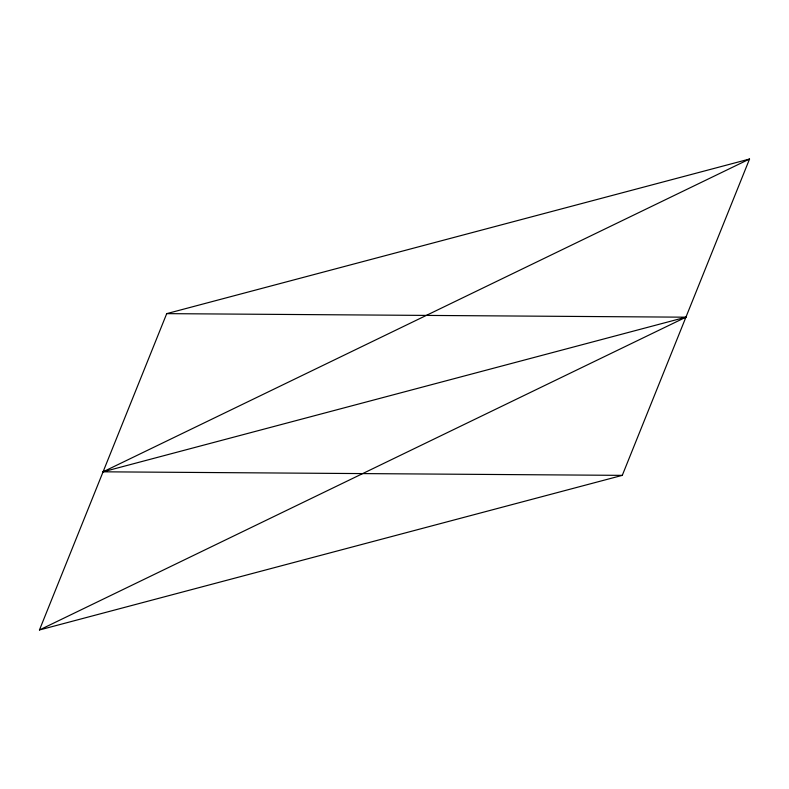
<?xml version="1.0" encoding="UTF-8"?>
<svg xmlns="http://www.w3.org/2000/svg" width="789" height="789" viewBox="0 0 789 789"><rect width="100%" height="100%" fill="white"/><g stroke="black" fill="none" stroke-linecap="round" stroke-linejoin="round"><path stroke-width="1.18" d="M39.45 629.977L166.716 313.637L749.55 159.023L622.284 475.363L39.45 629.977L685.917 317.188L166.716 313.637M622.284 475.363L103.083 471.812L749.55 159.023M103.083 471.812L685.917 317.188"/></g></svg>
